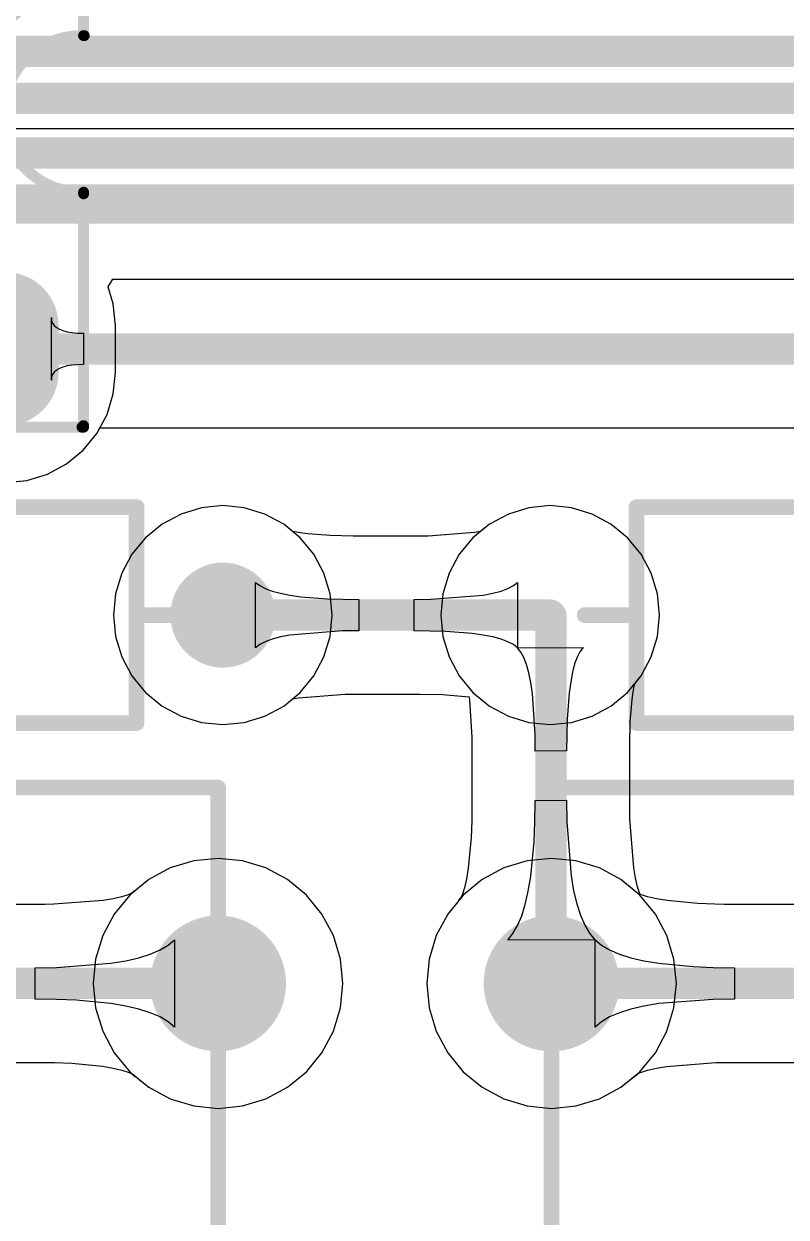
# Model space of a CAD drawing. Header units: millimetres. Extents: x 0 to 140, y 0 to 130.
# Drawn here: x 82.22 to 94.58, y 61.61 to 80.96 of the extents above; entities that cross this region are included whole.
import ezdxf

# ---------------------------------------------------------------- set-up
doc = ezdxf.new("R2010")
doc.units = ezdxf.units.MM
for name, color, linetype in [('BottomLayer', 5, 'Continuous'), ('BottomSolder', 6, 'Continuous'), ('MultiLayer', 9, 'Continuous'), ('PadHoleLayer', 156, 'Continuous'), ('TopLayer', 1, 'Continuous'), ('TopOverlay', 2, 'Continuous'), ('TopSolder', 216, 'Continuous')]:
    doc.layers.add(name, color=color, linetype=linetype)

# ---------------------------------------------------------------- blocks, each defined once
blk = doc.blocks.new('SW_4P_B_1')
at = {"layer": 'BottomLayer'}
h = blk.add_hatch(color=5, dxfattribs=at)
edge = h.paths.add_edge_path()
edge.add_arc((6.3246, -2.54), 1, 0, 360)
at = {"layer": 'BottomSolder'}
h = blk.add_hatch(color=6, dxfattribs=at)
edge = h.paths.add_edge_path()
edge.add_arc((6.3246, -2.54), 1.1016, 0, 360)
at = {"layer": 'MultiLayer'}
h = blk.add_hatch(color=9, dxfattribs=at)
edge = h.paths.add_edge_path()
edge.add_arc((6.3246, -2.54), 1, 0, 360)
at = {"layer": 'PadHoleLayer'}
h = blk.add_hatch(color=156, dxfattribs=at)
edge = h.paths.add_edge_path()
edge.add_arc((6.3246, -2.54), 0.6, 0, 360)
at = {"layer": 'TopLayer'}
h = blk.add_hatch(color=1, dxfattribs=at)
edge = h.paths.add_edge_path()
edge.add_arc((6.3246, -2.54), 1, 0, 360)
at = {"layer": 'TopSolder'}
h = blk.add_hatch(color=216, dxfattribs=at)
edge = h.paths.add_edge_path()
edge.add_arc((6.3246, -2.54), 1.1016, 0, 360)
at = {"layer": 'TopOverlay', "const_width": 0.254}
for points in [[(6.3246, 5.715), (6.3246, -5.715)], [(6.3246, -5.715), (-6.3754, -5.715)]]:
    blk.add_lwpolyline(points, dxfattribs=at)
at = {"layer": 'TopOverlay', "const_width": 0.127}
blk.add_lwpolyline([(6.2611, -5.715, 1), (6.3881, -5.715, 1)], format="xyb", close=True, dxfattribs=at)
blk.add_lwpolyline([(6.2611, -5.715, 1), (6.3881, -5.715, 1)], format="xyb", close=True, dxfattribs=at)
blk = doc.blocks.new('DIP16_W0_3_2')
at = {"layer": 'BottomLayer'}
h = blk.add_hatch(color=5, dxfattribs=at)
edge = h.paths.add_edge_path()
edge.add_arc((0, 7.239), 0.762, 180, 360)
edge.add_line((0.762, 7.239), (0.762, 8.001))
edge.add_arc((0, 8.001), 0.762, 0, 180)
edge.add_line((-0.762, 8.001), (-0.762, 7.239))
at = {"layer": 'BottomSolder'}
h = blk.add_hatch(color=6, dxfattribs=at)
edge = h.paths.add_edge_path()
edge.add_arc((0, 7.239), 0.864, 180, 360)
edge.add_line((0.864, 7.239), (0.864, 8.001))
edge.add_arc((0, 8.001), 0.864, 0, 180)
edge.add_line((-0.864, 8.001), (-0.864, 7.239))
at = {"layer": 'MultiLayer'}
h = blk.add_hatch(color=9, dxfattribs=at)
edge = h.paths.add_edge_path()
edge.add_arc((0, 7.239), 0.762, 180, 360)
edge.add_line((0.762, 7.239), (0.762, 8.001))
edge.add_arc((0, 8.001), 0.762, 0, 180)
edge.add_line((-0.762, 8.001), (-0.762, 7.239))
at = {"layer": 'PadHoleLayer'}
h = blk.add_hatch(color=156, dxfattribs=at)
edge = h.paths.add_edge_path()
edge.add_arc((0, 7.62), 0.394, 0, 360)
at = {"layer": 'TopLayer'}
h = blk.add_hatch(color=1, dxfattribs=at)
edge = h.paths.add_edge_path()
edge.add_arc((0, 7.239), 0.762, 180, 360)
edge.add_line((0.762, 7.239), (0.762, 8.001))
edge.add_arc((0, 8.001), 0.762, 0, 180)
edge.add_line((-0.762, 8.001), (-0.762, 7.239))
at = {"layer": 'TopSolder'}
h = blk.add_hatch(color=216, dxfattribs=at)
edge = h.paths.add_edge_path()
edge.add_arc((0, 7.239), 0.864, 180, 360)
edge.add_line((0.864, 7.239), (0.864, 8.001))
edge.add_arc((0, 8.001), 0.864, 0, 180)
edge.add_line((-0.864, 8.001), (-0.864, 7.239))
at = {"layer": 'TopOverlay', "const_width": 0.178}
for points in [[(-1.245, 8.89), (-1.27, 8.865)], [(-1.27, 8.89), (-1.27, 5.105)], [(19.05, 8.89), (-1.245, 8.89)], [(-1.27, 2.54), (-1.27, -1.27)]]:
    blk.add_lwpolyline(points, dxfattribs=at)
at = {"layer": 'TopOverlay'}
for points, const_width in [([(-1.314, 8.89, 1), (-1.226, 8.89, 1)], 0.0889), ([(-1.314, 8.865, 1), (-1.226, 8.865, 1)], 0.0889), ([(-1.289, 8.89, 1), (-1.2, 8.89, 1)], 0.0889), ([(-1.289, 8.89, 1), (-1.2, 8.89, 1)], 0.0889), ([(-1.314, 5.105, 1), (-1.226, 5.105, 1)], 0.0889), ([(-1.314, 5.08, 1), (-1.226, 5.08, 1)], 0.0889), ([(-1.324, 2.541, 1), (-1.235, 2.541, 1)], 0.0889), ([(-1.314, 2.54, 1), (-1.226, 2.54, 1)], 0.0889), ([(0.229, 1.956, 1), (-0.178, 1.956, 1)], 0.381)]:
    blk.add_lwpolyline(points, format="xyb", close=True, dxfattribs=dict(at, const_width=const_width))
at = {"layer": 'TopOverlay', "const_width": 0.178}
blk.add_lwpolyline([(-1.27, 5.08, -1.030551), (-1.28, 2.541)], format="xyb", dxfattribs=at)
blk = doc.blocks.new('SW_4P_B_23')
at = {"layer": 'BottomLayer'}
h = blk.add_hatch(color=5, dxfattribs=at)
edge = h.paths.add_edge_path()
edge.add_arc((-6.3754, -2.54), 1, 0, 360)
at = {"layer": 'BottomSolder'}
h = blk.add_hatch(color=6, dxfattribs=at)
edge = h.paths.add_edge_path()
edge.add_arc((-6.3754, -2.54), 1.1016, 0, 360)
at = {"layer": 'MultiLayer'}
h = blk.add_hatch(color=9, dxfattribs=at)
edge = h.paths.add_edge_path()
edge.add_arc((-6.3754, -2.54), 1, 0, 360)
at = {"layer": 'PadHoleLayer'}
h = blk.add_hatch(color=156, dxfattribs=at)
edge = h.paths.add_edge_path()
edge.add_arc((-6.3754, -2.54), 0.6, 0, 360)
at = {"layer": 'TopLayer'}
h = blk.add_hatch(color=1, dxfattribs=at)
edge = h.paths.add_edge_path()
edge.add_arc((-6.3754, -2.54), 1, 0, 360)
at = {"layer": 'TopSolder'}
h = blk.add_hatch(color=216, dxfattribs=at)
edge = h.paths.add_edge_path()
edge.add_arc((-6.3754, -2.54), 1.1016, 0, 360)
at = {"layer": 'TopOverlay', "const_width": 0.254}
for points in [[(-6.3754, 5.715), (-6.3754, -5.715)], [(6.3246, -5.715), (-6.3754, -5.715)]]:
    blk.add_lwpolyline(points, dxfattribs=at)
at = {"layer": 'TopOverlay', "const_width": 0.127}
blk.add_lwpolyline([(-6.4389, -5.715, 1), (-6.3119, -5.715, 1)], format="xyb", close=True, dxfattribs=at)
blk.add_lwpolyline([(-6.4389, -5.715, 1), (-6.3119, -5.715, 1)], format="xyb", close=True, dxfattribs=at)
blk = doc.blocks.new('_________1_2__30')
at = {"layer": 'BottomLayer'}
h = blk.add_hatch(color=5, dxfattribs=at)
edge = h.paths.add_edge_path()
edge.add_arc((-6.4, 0), 0.75, 0, 360)
at = {"layer": 'BottomSolder'}
h = blk.add_hatch(color=6, dxfattribs=at)
edge = h.paths.add_edge_path()
edge.add_arc((-6.4, 0), 0.852, 0, 360)
at = {"layer": 'MultiLayer'}
h = blk.add_hatch(color=9, dxfattribs=at)
edge = h.paths.add_edge_path()
edge.add_arc((-6.4, 0), 0.75, 0, 360)
at = {"layer": 'PadHoleLayer'}
h = blk.add_hatch(color=156, dxfattribs=at)
edge = h.paths.add_edge_path()
edge.add_arc((-6.4, 0), 0.35, 0, 360)
at = {"layer": 'TopLayer'}
h = blk.add_hatch(color=1, dxfattribs=at)
edge = h.paths.add_edge_path()
edge.add_arc((-6.4, 0), 0.75, 0, 360)
at = {"layer": 'TopSolder'}
h = blk.add_hatch(color=216, dxfattribs=at)
edge = h.paths.add_edge_path()
edge.add_arc((-6.4, 0), 0.852, 0, 360)
at = {"layer": 'TopOverlay', "const_width": 0.254}
for points in [[(-5, -1.75), (-5, 1.75)], [(-5, 1.75), (5, 1.75)], [(-5.842, 0), (-5.08, 0)], [(-5, -1.75), (5, -1.75)]]:
    blk.add_lwpolyline(points, dxfattribs=at)
at = {"layer": 'TopOverlay', "const_width": 0.127}
for points in [[(-5.064, 1.75, 1), (-4.937, 1.75, 1)], [(-5.064, 1.75, 1), (-4.937, 1.75, 1)], [(-5.905, 0, 1), (-5.779, 0, 1)], [(-5.144, 0, 1), (-5.016, 0, 1)], [(-5.064, -1.75, 1), (-4.937, -1.75, 1)], [(-5.064, -1.75, 1), (-4.937, -1.75, 1)]]:
    blk.add_lwpolyline(points, format="xyb", close=True, dxfattribs=at)
blk = doc.blocks.new('_________1_2__34')
at = {"layer": 'BottomLayer'}
h = blk.add_hatch(color=5, dxfattribs=at)
edge = h.paths.add_edge_path()
edge.add_arc((-6.4, 0), 0.75, 0, 360)
at = {"layer": 'BottomSolder'}
h = blk.add_hatch(color=6, dxfattribs=at)
edge = h.paths.add_edge_path()
edge.add_arc((-6.4, 0), 0.852, 0, 360)
at = {"layer": 'MultiLayer'}
h = blk.add_hatch(color=9, dxfattribs=at)
edge = h.paths.add_edge_path()
edge.add_arc((-6.4, 0), 0.75, 0, 360)
at = {"layer": 'PadHoleLayer'}
h = blk.add_hatch(color=156, dxfattribs=at)
edge = h.paths.add_edge_path()
edge.add_arc((-6.4, 0), 0.35, 0, 360)
at = {"layer": 'TopLayer'}
h = blk.add_hatch(color=1, dxfattribs=at)
edge = h.paths.add_edge_path()
edge.add_arc((-6.4, 0), 0.75, 0, 360)
at = {"layer": 'TopSolder'}
h = blk.add_hatch(color=216, dxfattribs=at)
edge = h.paths.add_edge_path()
edge.add_arc((-6.4, 0), 0.852, 0, 360)
at = {"layer": 'TopOverlay', "const_width": 0.254}
for points in [[(-5, 1.75), (-5, -1.75)], [(5, 1.75), (-5, 1.75)], [(-5.08, 0), (-5.842, 0)], [(5, -1.75), (-5, -1.75)]]:
    blk.add_lwpolyline(points, dxfattribs=at)
at = {"layer": 'TopOverlay', "const_width": 0.127}
for points in [[(-5.064, 1.75, 1), (-4.937, 1.75, 1)], [(-5.064, 1.75, 1), (-4.937, 1.75, 1)], [(-5.905, 0, 1), (-5.779, 0, 1)], [(-5.144, 0, 1), (-5.016, 0, 1)], [(-5.064, -1.75, 1), (-4.937, -1.75, 1)], [(-5.064, -1.75, 1), (-4.937, -1.75, 1)]]:
    blk.add_lwpolyline(points, format="xyb", close=True, dxfattribs=at)

msp = doc.modelspace()

# ---------------------------------------------------------------- linework, layer by layer
at = {"layer": 'BottomLayer'}
for p, q in [((111.075, 79.259), (81.28, 79.259)), ((82.662, 75.184), (82.662, 76.2)), ((82.662, 76.2), (82.667, 76.151)), ((82.667, 76.151), (82.683, 76.108)), ((82.683, 76.108), (82.709, 76.07)), ((82.709, 76.07), (82.746, 76.037)), ((82.746, 76.037), (82.793, 76.009)), ((82.793, 76.009), (82.851, 75.987)), ((82.851, 75.987), (82.919, 75.969)), ((82.919, 75.969), (82.997, 75.956)), ((82.997, 75.956), (83.086, 75.949)), ((83.086, 75.949), (83.186, 75.946)), ((83.186, 75.946), (83.186, 75.438)), ((82.709, 75.314), (82.683, 75.276)), ((82.746, 75.347), (82.709, 75.314)), ((82.793, 75.375), (82.746, 75.347)), ((82.851, 75.397), (82.793, 75.375)), ((82.919, 75.415), (82.851, 75.397)), ((82.997, 75.428), (82.919, 75.415)), ((83.086, 75.435), (82.997, 75.428)), ((83.186, 75.438), (83.086, 75.435)), ((82.667, 75.233), (82.662, 75.184)), ((82.683, 75.276), (82.667, 75.233)), ((83.178, 74.048), (83.401, 74.318)), ((83.401, 74.318), (83.45, 74.411)), ((83.45, 74.411), (102.74, 74.411)), ((82.908, 73.825), (83.178, 74.048)), ((82.599, 73.66), (82.908, 73.825)), ((81.943, 73.527), (82.264, 73.559)), ((82.264, 73.559), (82.599, 73.66)), ((84.767, 73.013), (84.46, 72.849)), ((85.099, 73.114), (84.767, 73.013)), ((85.446, 73.149), (85.099, 73.114)), ((85.792, 73.114), (85.446, 73.149)), ((86.125, 73.013), (85.792, 73.114)), ((86.432, 72.849), (86.125, 73.013)), ((90.076, 73.013), (89.769, 72.849)), ((90.409, 73.114), (90.076, 73.013)), ((90.755, 73.149), (90.409, 73.114)), ((91.101, 73.114), (90.755, 73.149)), ((91.434, 73.013), (91.101, 73.114)), ((91.741, 72.849), (91.434, 73.013)), ((84.46, 72.849), (84.191, 72.629)), ((86.568, 72.737), (86.432, 72.849)), ((89.769, 72.849), (89.632, 72.737)), ((92.01, 72.629), (91.741, 72.849)), ((84.191, 72.629), (83.97, 72.36)), ((86.608, 72.727), (86.568, 72.737)), ((86.702, 72.708), (86.608, 72.727)), ((86.823, 72.692), (86.702, 72.708)), ((87.188, 72.663), (86.823, 72.692)), ((87.561, 72.655), (87.188, 72.663)), ((88.756, 72.655), (87.561, 72.655)), ((88.773, 72.655), (88.756, 72.655)), ((89.529, 72.714), (88.773, 72.655)), ((89.593, 72.727), (89.529, 72.714)), ((89.632, 72.737), (89.593, 72.727)), ((92.23, 72.36), (92.01, 72.629)), ((83.97, 72.36), (83.806, 72.053)), ((92.394, 72.053), (92.23, 72.36)), ((83.806, 72.053), (83.705, 71.72)), ((92.495, 71.72), (92.394, 72.053)), ((85.976, 70.843), (85.976, 71.905)), ((85.976, 71.905), (86.042, 71.852)), ((86.042, 71.852), (86.131, 71.805)), ((86.131, 71.805), (86.243, 71.764)), ((89.958, 71.764), (90.069, 71.805)), ((90.069, 71.805), (90.158, 71.852)), ((90.158, 71.852), (90.225, 71.905)), ((90.225, 71.905), (90.225, 70.843)), ((83.705, 71.72), (83.671, 71.374)), ((86.243, 71.764), (86.377, 71.728)), ((86.377, 71.728), (86.533, 71.697)), ((86.533, 71.697), (86.712, 71.672)), ((86.712, 71.672), (87.137, 71.639)), ((87.137, 71.639), (87.651, 71.628)), ((87.651, 71.628), (87.651, 71.12)), ((88.549, 71.628), (88.818, 71.631)), ((88.549, 71.12), (88.549, 71.628)), ((88.818, 71.631), (89.668, 71.697)), ((89.668, 71.697), (89.824, 71.728)), ((89.824, 71.728), (89.958, 71.764)), ((92.53, 71.374), (92.495, 71.72)), ((83.671, 71.374), (83.705, 71.028)), ((92.495, 71.028), (92.53, 71.374)), ((83.705, 71.028), (83.806, 70.695)), ((86.533, 71.051), (86.377, 71.02)), ((87.383, 71.117), (86.533, 71.051)), ((87.651, 71.12), (87.383, 71.117)), ((89.064, 71.109), (88.549, 71.12)), ((89.489, 71.076), (89.064, 71.109)), ((89.668, 71.051), (89.489, 71.076)), ((89.824, 71.02), (89.668, 71.051)), ((92.394, 70.695), (92.495, 71.028)), ((86.042, 70.896), (85.976, 70.843)), ((86.131, 70.943), (86.042, 70.896)), ((86.243, 70.984), (86.131, 70.943)), ((86.377, 71.02), (86.243, 70.984)), ((89.958, 70.984), (89.824, 71.02)), ((90.069, 70.943), (89.958, 70.984)), ((90.158, 70.896), (90.069, 70.943)), ((90.225, 70.843), (90.158, 70.896)), ((90.227, 70.841), (91.288, 70.847)), ((90.281, 70.774), (90.227, 70.841)), ((91.288, 70.847), (91.237, 70.781)), ((83.806, 70.695), (83.97, 70.388)), ((90.329, 70.684), (90.281, 70.774)), ((90.372, 70.572), (90.329, 70.684)), ((91.192, 70.693), (91.151, 70.582)), ((91.237, 70.781), (91.192, 70.693)), ((92.23, 70.388), (92.394, 70.695)), ((90.409, 70.438), (90.372, 70.572)), ((91.116, 70.448), (91.087, 70.292)), ((91.151, 70.582), (91.116, 70.448)), ((83.97, 70.388), (84.191, 70.119)), ((90.44, 70.281), (90.409, 70.438)), ((90.466, 70.102), (90.44, 70.281)), ((91.087, 70.292), (91.063, 70.114)), ((92.117, 70.223), (92.127, 70.262)), ((92.127, 70.262), (92.23, 70.388)), ((84.191, 70.119), (84.46, 69.899)), ((86.671, 70.034), (87.428, 70.093)), ((87.428, 70.093), (87.444, 70.093)), ((87.444, 70.093), (88.64, 70.093)), ((88.64, 70.093), (89.013, 70.085)), ((89.013, 70.085), (89.378, 70.056)), ((89.378, 70.056), (89.439, 70.048)), ((90.509, 69.432), (90.466, 70.102)), ((91.063, 70.114), (91.03, 69.688)), ((92.082, 70.006), (92.099, 70.128)), ((92.099, 70.128), (92.117, 70.223)), ((84.46, 69.899), (84.767, 69.735)), ((86.125, 69.735), (86.432, 69.899)), ((86.432, 69.899), (86.568, 70.011)), ((86.568, 70.011), (86.608, 70.021)), ((86.608, 70.021), (86.671, 70.034)), ((89.439, 70.048), (89.446, 69.997)), ((89.446, 69.997), (89.484, 69.394)), ((92.054, 69.639), (92.082, 70.006)), ((84.767, 69.735), (85.099, 69.634)), ((85.792, 69.634), (86.125, 69.735)), ((91.03, 69.688), (91.02, 69.172)), ((85.099, 69.634), (85.446, 69.599)), ((85.446, 69.599), (85.792, 69.634)), ((92.047, 69.267), (92.054, 69.639)), ((89.484, 69.394), (89.485, 69.365)), ((89.485, 69.365), (89.485, 68.2)), ((90.512, 69.165), (90.509, 69.432)), ((91.02, 69.172), (90.512, 69.165)), ((92.047, 68.213), (92.047, 69.267)), ((90.507, 68.017), (90.512, 68.365)), ((90.512, 68.365), (91.02, 68.371)), ((91.02, 68.371), (91.024, 68.024)), ((89.485, 68.2), (89.483, 68.045)), ((92.049, 68.071), (92.047, 68.213)), ((89.483, 68.045), (89.471, 67.765)), ((90.494, 67.695), (90.507, 68.017)), ((91.024, 68.024), (91.094, 67.144)), ((92.111, 67.273), (92.049, 68.071)), ((89.471, 67.765), (89.424, 67.268)), ((90.44, 67.134), (90.494, 67.695)), ((84.972, 67.388), (84.592, 67.273)), ((85.367, 67.427), (84.972, 67.388)), ((85.762, 67.388), (85.367, 67.427)), ((86.142, 67.273), (85.762, 67.388)), ((84.592, 67.273), (84.242, 67.085)), ((86.493, 67.085), (86.142, 67.273)), ((89.424, 67.268), (89.395, 67.095)), ((92.139, 67.112), (92.111, 67.273)), ((84.242, 67.085), (84.034, 66.915)), ((86.799, 66.833), (86.493, 67.085)), ((89.395, 67.095), (89.362, 66.951)), ((90.4, 66.895), (90.44, 67.134)), ((91.094, 67.144), (91.135, 66.905)), ((92.173, 66.969), (92.139, 67.112)), ((92.206, 66.87), (92.173, 66.969)), ((83.665, 66.773), (83.503, 66.746)), ((83.808, 66.807), (83.665, 66.773)), ((83.908, 66.839), (83.808, 66.807)), ((83.961, 66.862), (83.908, 66.839)), ((83.967, 66.865), (83.961, 66.862)), ((84.008, 66.899), (83.967, 66.865)), ((84.034, 66.915), (84.008, 66.899)), ((87.051, 66.526), (86.799, 66.833)), ((89.306, 66.794), (89.273, 66.754)), ((89.308, 66.798), (89.306, 66.794)), ((89.33, 66.851), (89.308, 66.798)), ((89.362, 66.951), (89.33, 66.851)), ((90.351, 66.682), (90.4, 66.895)), ((91.135, 66.905), (91.186, 66.692)), ((92.215, 66.847), (92.206, 66.87)), ((92.235, 66.839), (92.215, 66.847)), ((92.335, 66.807), (92.235, 66.839)), ((92.479, 66.773), (92.335, 66.807)), ((92.651, 66.744), (92.479, 66.773)), ((82.561, 66.682), (81.25, 66.682)), ((82.701, 66.684), (82.561, 66.682)), ((83.503, 66.746), (82.701, 66.684)), ((89.256, 66.726), (89.092, 66.526)), ((89.273, 66.754), (89.256, 66.726)), ((90.293, 66.497), (90.351, 66.682)), ((91.186, 66.692), (91.246, 66.506)), ((93.146, 66.696), (92.651, 66.744)), ((93.424, 66.684), (93.146, 66.696)), ((93.583, 66.682), (93.424, 66.684)), ((94.893, 66.682), (93.583, 66.682)), ((87.239, 66.176), (87.051, 66.526)), ((89.092, 66.526), (88.905, 66.176)), ((90.227, 66.339), (90.293, 66.497)), ((91.246, 66.506), (91.315, 66.348)), ((90.066, 66.105), (90.151, 66.209)), ((90.151, 66.209), (90.227, 66.339)), ((91.315, 66.348), (91.394, 66.215)), ((91.394, 66.215), (91.481, 66.11)), ((84.425, 65.945), (84.556, 66.022)), ((84.556, 66.022), (84.66, 66.109)), ((84.66, 66.109), (84.66, 64.693)), ((87.354, 65.796), (87.239, 66.176)), ((88.905, 66.176), (88.79, 65.796)), ((91.481, 66.11), (90.066, 66.105)), ((91.483, 64.693), (91.483, 66.109)), ((91.483, 66.109), (91.587, 66.022)), ((91.587, 66.022), (91.719, 65.945)), ((83.868, 65.768), (84.081, 65.818)), ((84.081, 65.818), (84.266, 65.877)), ((84.266, 65.877), (84.425, 65.945)), ((91.719, 65.945), (91.877, 65.877)), ((91.877, 65.877), (92.063, 65.818)), ((92.063, 65.818), (92.275, 65.768)), ((82.4, 65.655), (82.748, 65.66)), ((82.4, 65.147), (82.4, 65.655)), ((82.748, 65.66), (83.629, 65.728)), ((83.629, 65.728), (83.868, 65.768)), ((87.393, 65.401), (87.354, 65.796)), ((88.79, 65.796), (88.751, 65.401)), ((92.275, 65.768), (92.515, 65.728)), ((92.515, 65.728), (93.075, 65.673)), ((93.075, 65.673), (93.396, 65.66)), ((93.396, 65.66), (93.744, 65.655)), ((93.744, 65.655), (93.744, 65.147)), ((87.354, 65.006), (87.393, 65.401)), ((88.751, 65.401), (88.79, 65.006)), ((82.748, 65.142), (82.4, 65.147)), ((83.068, 65.129), (82.748, 65.142)), ((83.629, 65.074), (83.068, 65.129)), ((83.868, 65.034), (83.629, 65.074)), ((84.081, 64.984), (83.868, 65.034)), ((92.275, 65.034), (92.063, 64.984)), ((92.515, 65.074), (92.275, 65.034)), ((93.396, 65.142), (92.515, 65.074)), ((93.744, 65.147), (93.396, 65.142)), ((84.266, 64.925), (84.081, 64.984)), ((84.425, 64.857), (84.266, 64.925)), ((84.556, 64.78), (84.425, 64.857)), ((87.239, 64.626), (87.354, 65.006)), ((88.79, 65.006), (88.905, 64.626)), ((91.719, 64.857), (91.587, 64.78)), ((91.877, 64.925), (91.719, 64.857)), ((92.063, 64.984), (91.877, 64.925)), ((84.66, 64.693), (84.556, 64.78)), ((91.587, 64.78), (91.483, 64.693)), ((87.051, 64.276), (87.239, 64.626)), ((88.905, 64.626), (89.092, 64.276)), ((86.799, 63.969), (87.051, 64.276)), ((89.092, 64.276), (89.344, 63.969)), ((75.473, 64.12), (82.561, 64.12)), ((82.561, 64.12), (82.719, 64.118)), ((82.719, 64.118), (82.997, 64.106)), ((82.997, 64.106), (83.493, 64.058)), ((83.493, 64.058), (83.665, 64.029)), ((92.479, 64.029), (92.641, 64.056)), ((92.641, 64.056), (93.442, 64.118)), ((93.442, 64.118), (93.583, 64.12)), ((93.583, 64.12), (100.67, 64.12)), ((83.665, 64.029), (83.808, 63.995)), ((83.808, 63.995), (83.908, 63.963)), ((83.908, 63.963), (83.961, 63.94)), ((83.961, 63.94), (83.967, 63.937)), ((83.967, 63.937), (84.008, 63.903)), ((84.008, 63.903), (84.034, 63.887)), ((84.034, 63.887), (84.242, 63.717)), ((86.493, 63.717), (86.799, 63.969)), ((89.344, 63.969), (89.651, 63.717)), ((91.902, 63.717), (92.109, 63.887)), ((92.109, 63.887), (92.136, 63.903)), ((92.136, 63.903), (92.177, 63.937)), ((92.177, 63.937), (92.182, 63.94)), ((92.182, 63.94), (92.235, 63.963)), ((92.235, 63.963), (92.335, 63.995)), ((92.335, 63.995), (92.479, 64.029)), ((84.242, 63.717), (84.592, 63.529)), ((86.142, 63.529), (86.493, 63.717)), ((89.651, 63.717), (90.001, 63.529)), ((91.552, 63.529), (91.902, 63.717)), ((84.592, 63.529), (84.972, 63.414)), ((85.762, 63.414), (86.142, 63.529)), ((90.001, 63.529), (90.381, 63.414)), ((91.172, 63.414), (91.552, 63.529)), ((84.972, 63.414), (85.367, 63.375)), ((85.367, 63.375), (85.762, 63.414)), ((90.381, 63.414), (90.776, 63.375)), ((90.776, 63.375), (91.172, 63.414))]:
    msp.add_line(p, q, dxfattribs=at)
at = {"layer": 'BottomLayer', "const_width": 0.508}
for points in [[(81.28, 77.978), (112.915, 77.978)], [(81.915, 75.692), (103.271, 75.692)], [(85.446, 71.374), (90.755, 71.374)], [(90.755, 71.374), (90.766, 71.363)], [(90.766, 65.412), (90.766, 71.363)], [(72.667, 65.401), (85.367, 65.401)], [(90.766, 65.412), (90.776, 65.401)], [(90.776, 65.401), (103.476, 65.401)]]:
    msp.add_lwpolyline(points, dxfattribs=at)
at = {"layer": 'BottomLayer', "const_width": 0.254}
for points in [[(85.319, 71.374, 1), (85.573, 71.374, 1)], [(90.628, 71.374, 1), (90.882, 71.374, 1)], [(90.628, 71.374, 1), (90.882, 71.374, 1)], [(90.639, 71.363, 1), (90.893, 71.363, 1)], [(90.639, 71.363, 1), (90.893, 71.363, 1)], [(85.24, 65.401, 1), (85.494, 65.401, 1)], [(90.639, 65.412, 1), (90.893, 65.412, 1)], [(90.639, 65.412, 1), (90.893, 65.412, 1)], [(90.649, 65.401, 1), (90.903, 65.401, 1)], [(90.649, 65.401, 1), (90.903, 65.401, 1)]]:
    msp.add_lwpolyline(points, format="xyb", close=True, dxfattribs=at)
at = {"layer": 'TopLayer'}
for p, q in [((83.584, 76.697), (83.662, 76.824)), ((83.667, 76.422), (83.584, 76.697)), ((83.662, 76.824), (102.532, 76.824)), ((83.702, 76.073), (83.667, 76.422)), ((83.702, 75.311), (83.702, 76.073)), ((83.667, 74.962), (83.702, 75.311)), ((83.566, 74.627), (83.667, 74.962)), ((83.401, 74.318), (83.566, 74.627)), ((83.178, 74.048), (83.401, 74.318)), ((82.908, 73.825), (83.178, 74.048)), ((82.599, 73.66), (82.908, 73.825)), ((81.915, 73.524), (82.264, 73.559)), ((82.264, 73.559), (82.599, 73.66)), ((84.767, 73.013), (84.46, 72.849)), ((85.099, 73.114), (84.767, 73.013)), ((85.446, 73.149), (85.099, 73.114)), ((85.792, 73.114), (85.446, 73.149)), ((86.125, 73.013), (85.792, 73.114)), ((86.432, 72.849), (86.125, 73.013)), ((90.076, 73.013), (89.769, 72.849)), ((90.409, 73.114), (90.076, 73.013)), ((90.755, 73.149), (90.409, 73.114)), ((91.101, 73.114), (90.755, 73.149)), ((91.434, 73.013), (91.101, 73.114)), ((91.741, 72.849), (91.434, 73.013)), ((84.46, 72.849), (84.191, 72.629)), ((86.7, 72.629), (86.432, 72.849)), ((89.769, 72.849), (89.5, 72.629)), ((92.01, 72.629), (91.741, 72.849)), ((84.191, 72.629), (83.97, 72.36)), ((86.921, 72.36), (86.7, 72.629)), ((89.5, 72.629), (89.28, 72.36)), ((92.23, 72.36), (92.01, 72.629)), ((83.97, 72.36), (83.806, 72.053)), ((87.085, 72.053), (86.921, 72.36)), ((89.28, 72.36), (89.116, 72.053)), ((92.394, 72.053), (92.23, 72.36)), ((83.806, 72.053), (83.705, 71.72)), ((87.186, 71.72), (87.085, 72.053)), ((89.116, 72.053), (89.015, 71.72)), ((92.495, 71.72), (92.394, 72.053)), ((83.705, 71.72), (83.671, 71.374)), ((87.22, 71.374), (87.186, 71.72)), ((89.015, 71.72), (88.98, 71.374)), ((92.53, 71.374), (92.495, 71.72)), ((83.671, 71.374), (83.705, 71.028)), ((87.186, 71.028), (87.22, 71.374)), ((88.98, 71.374), (89.015, 71.028)), ((92.495, 71.028), (92.53, 71.374)), ((83.705, 71.028), (83.806, 70.695)), ((87.085, 70.695), (87.186, 71.028)), ((89.015, 71.028), (89.116, 70.695)), ((92.394, 70.695), (92.495, 71.028)), ((83.806, 70.695), (83.97, 70.388)), ((86.921, 70.388), (87.085, 70.695)), ((89.116, 70.695), (89.28, 70.388)), ((92.23, 70.388), (92.394, 70.695)), ((83.97, 70.388), (84.191, 70.119)), ((86.7, 70.119), (86.921, 70.388)), ((89.28, 70.388), (89.5, 70.119)), ((92.01, 70.119), (92.23, 70.388)), ((84.191, 70.119), (84.46, 69.899)), ((86.432, 69.899), (86.7, 70.119)), ((89.5, 70.119), (89.769, 69.899)), ((91.741, 69.899), (92.01, 70.119)), ((84.46, 69.899), (84.767, 69.735)), ((86.125, 69.735), (86.432, 69.899)), ((89.769, 69.899), (90.076, 69.735)), ((91.434, 69.735), (91.741, 69.899)), ((84.767, 69.735), (85.099, 69.634)), ((85.792, 69.634), (86.125, 69.735)), ((90.076, 69.735), (90.409, 69.634)), ((91.101, 69.634), (91.434, 69.735)), ((85.099, 69.634), (85.446, 69.599)), ((85.446, 69.599), (85.792, 69.634)), ((90.409, 69.634), (90.755, 69.599)), ((90.755, 69.599), (91.101, 69.634)), ((84.972, 67.388), (84.592, 67.273)), ((85.367, 67.427), (84.972, 67.388)), ((85.762, 67.388), (85.367, 67.427)), ((86.142, 67.273), (85.762, 67.388)), ((90.381, 67.388), (90.001, 67.273)), ((90.776, 67.427), (90.381, 67.388)), ((91.172, 67.388), (90.776, 67.427)), ((91.552, 67.273), (91.172, 67.388)), ((84.592, 67.273), (84.242, 67.085)), ((86.493, 67.085), (86.142, 67.273)), ((90.001, 67.273), (89.651, 67.085)), ((91.902, 67.085), (91.552, 67.273)), ((84.242, 67.085), (83.935, 66.833)), ((86.799, 66.833), (86.493, 67.085)), ((89.651, 67.085), (89.344, 66.833)), ((92.209, 66.833), (91.902, 67.085)), ((83.935, 66.833), (83.683, 66.526)), ((87.051, 66.526), (86.799, 66.833)), ((89.344, 66.833), (89.092, 66.526)), ((92.461, 66.526), (92.209, 66.833)), ((83.683, 66.526), (83.496, 66.176)), ((87.239, 66.176), (87.051, 66.526)), ((89.092, 66.526), (88.905, 66.176)), ((92.648, 66.176), (92.461, 66.526)), ((83.496, 66.176), (83.38, 65.796)), ((87.354, 65.796), (87.239, 66.176)), ((88.905, 66.176), (88.79, 65.796)), ((92.763, 65.796), (92.648, 66.176)), ((83.38, 65.796), (83.341, 65.401)), ((87.393, 65.401), (87.354, 65.796)), ((88.79, 65.796), (88.751, 65.401)), ((92.802, 65.401), (92.763, 65.796)), ((83.341, 65.401), (83.38, 65.006)), ((87.354, 65.006), (87.393, 65.401)), ((88.751, 65.401), (88.79, 65.006)), ((92.763, 65.006), (92.802, 65.401)), ((83.38, 65.006), (83.496, 64.626)), ((87.239, 64.626), (87.354, 65.006)), ((88.79, 65.006), (88.905, 64.626)), ((92.648, 64.626), (92.763, 65.006)), ((83.496, 64.626), (83.683, 64.276)), ((87.051, 64.276), (87.239, 64.626)), ((88.905, 64.626), (89.092, 64.276)), ((92.461, 64.276), (92.648, 64.626)), ((83.683, 64.276), (83.935, 63.969)), ((86.799, 63.969), (87.051, 64.276)), ((89.092, 64.276), (89.344, 63.969)), ((92.209, 63.969), (92.461, 64.276)), ((83.935, 63.969), (84.242, 63.717)), ((86.493, 63.717), (86.799, 63.969)), ((89.344, 63.969), (89.651, 63.717)), ((91.902, 63.717), (92.209, 63.969)), ((84.242, 63.717), (84.592, 63.529)), ((86.142, 63.529), (86.493, 63.717)), ((89.651, 63.717), (90.001, 63.529)), ((91.552, 63.529), (91.902, 63.717)), ((84.592, 63.529), (84.972, 63.414)), ((85.762, 63.414), (86.142, 63.529)), ((90.001, 63.529), (90.381, 63.414)), ((91.172, 63.414), (91.552, 63.529)), ((84.972, 63.414), (85.367, 63.375)), ((85.367, 63.375), (85.762, 63.414)), ((90.381, 63.414), (90.776, 63.375)), ((90.776, 63.375), (91.172, 63.414))]:
    msp.add_line(p, q, dxfattribs=at)
at = {"layer": 'TopLayer', "const_width": 0.508}
for points in [[(76.708, 80.518), (104.013, 80.518)], [(74.93, 79.756), (103.632, 79.756)], [(73.279, 78.867), (103.443, 78.867)], [(71.501, 78.105), (103.062, 78.105)]]:
    msp.add_lwpolyline(points, dxfattribs=at)

# ---------------------------------------------------------------- block references
for name, p, rotation in [('DIP16_W0_3_2', (81.915, 83.312), 180), ('_________1_2__34', (79.046, 71.374), 180), ('_________1_2__30', (97.155, 71.374), 360), ('SW_4P_B_23', (78.992, 62.861), 180), ('SW_4P_B_1', (97.101, 62.861), 180)]:
    msp.add_blockref(name, p, dxfattribs=dict(rotation=rotation))

doc.saveas('drawing.dxf')
